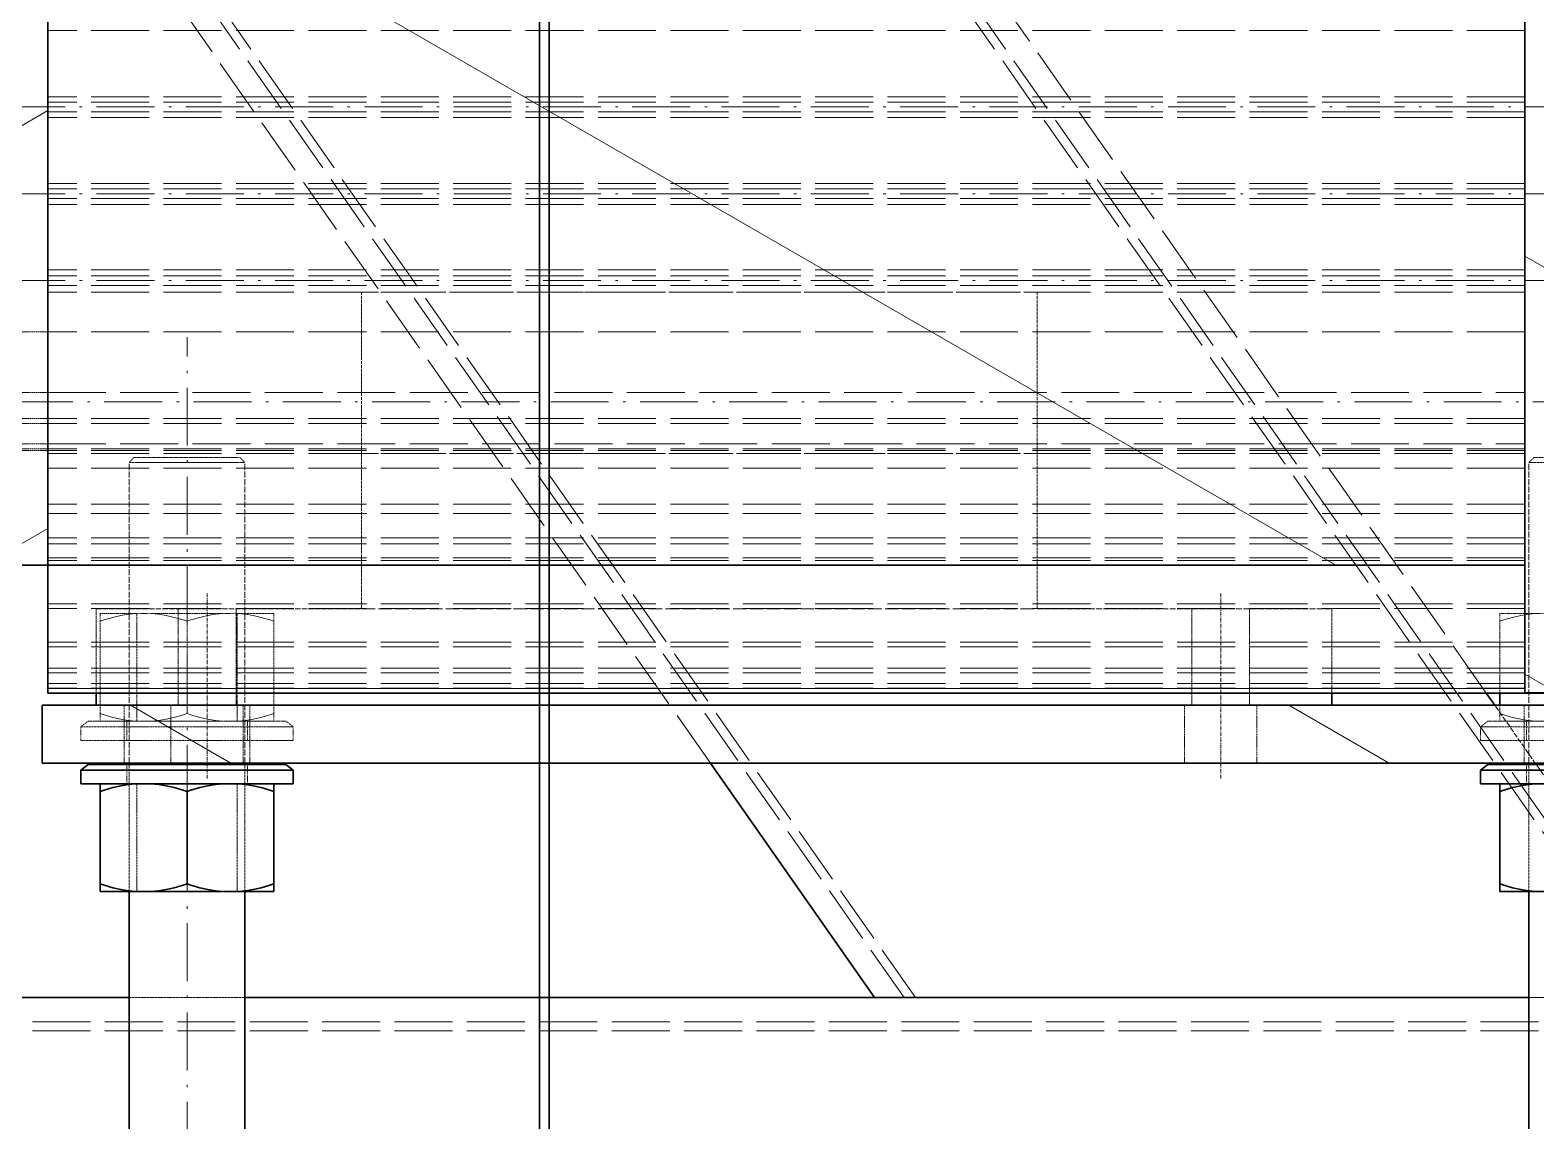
# Model space of a CAD drawing. Header units: millimetres. Extents: x 3026 to 35289, y 2869 to 25683.
# Drawn here: x 15465.6 to 15777.6, y 11566.7 to 11792.8 of the extents above; entities that cross this region are included whole.
import ezdxf

# ---------------------------------------------------------------- set-up
doc = ezdxf.new("R2010")
doc.units = ezdxf.units.MM
doc.linetypes.add('DASHDOT', pattern=[18.5, 12, -3, 0.5, -3])
doc.linetypes.add('DASHED', pattern=[15, 12, -3])

# ---------------------------------------------------------------- blocks, each defined once
blk = doc.blocks.new('A$C55E021B5')
at = {"color": 7, "linetype": 'DASHED', "lineweight": 13}
for p, q in [((135.74, 250.5), (580, 884.97)), ((138.08, 250.5), (580, 881.62)), ((173.83, 313.61), (426.95, 675.11)), ((292.1, 250.5), (580, 661.67)), ((294.44, 250.5), (580, 658.32)), ((334.58, 299.11), (530.85, 579.41)), ((165.85, 450.98), (471.85, 450.98)), ((165.85, 437.24), (471.85, 437.24)), ((165.85, 436.11), (471.85, 436.11)), ((165.85, 434.11), (471.85, 434.11)), ((165.85, 432.93), (471.85, 432.93)), ((165.85, 419.27), (471.85, 419.27)), ((165.85, 418.11), (471.85, 418.11)), ((165.85, 416.11), (471.85, 416.11)), ((165.85, 414.86), (471.85, 414.86)), ((165.85, 401.34), (471.85, 401.34)), ((165.85, 400.11), (471.85, 400.11)), ((165.85, 398.11), (471.85, 398.11)), ((165.85, 396.75), (471.85, 396.75)), ((165.85, 388.47), (471.85, 388.47)), ((471.85, 375.91), (165.85, 375.91)), ((165.85, 370.55), (471.85, 370.55)), ((165.85, 369.47), (471.85, 369.47)), ((471.85, 365.27), (165.85, 365.27)), ((165.85, 364.27), (471.85, 364.27)), ((165.85, 363.89), (471.85, 363.89)), ((165.85, 363.26), (471.85, 363.26)), ((165.85, 360.24), (471.85, 360.24)), ((165.85, 352.8), (471.85, 352.8)), ((165.85, 350.81), (471.85, 350.81)), ((165.85, 345.8), (471.85, 345.8)), ((165.85, 344.57), (471.85, 344.57)), ((165.85, 341.67), (471.85, 341.67)), ((165.85, 341.08), (471.85, 341.08)), ((165.85, 340.13), (471.85, 340.13)), ((165.85, 332.12), (471.85, 332.12)), ((165.85, 332.12), (471.85, 332.12)), ((165.85, 331.16), (471.85, 331.16)), ((165.85, 324.18), (471.85, 324.18)), ((165.85, 324.18), (471.85, 324.18)), ((165.85, 323.22), (471.85, 323.22)), ((165.85, 318.77), (471.85, 318.77)), ((165.85, 318.77), (471.85, 318.77)), ((165.85, 317.81), (471.85, 317.81)), ((165.85, 315.61), (471.85, 315.61)), ((165.85, 315.61), (471.85, 315.61)), ((165.85, 314.65), (471.85, 314.65)), ((165.85, 314.57), (471.85, 314.57)), ((580, 245.5), (0, 245.5)), ((580, 243.58), (0, 243.58))]:
    blk.add_line(p, q, dxfattribs=at)
at = {"color": 7, "lineweight": 35}
for p, q in [((165.85, 628.59), (165.85, 313.64)), ((165.85, 340.15), (471.85, 340.15)), ((165.85, 340.13), (471.85, 340.13)), ((165.85, 313.61), (471.85, 313.61)), ((473, 311.11), (123, 311.11)), ((473, 299.11), (123, 299.11))]:
    blk.add_line(p, q, dxfattribs=at)
at = {"color": 7, "lineweight": 35, "ltscale": 0.436612}
blk.add_line((471.85, 602.11), (471.85, 340.15), dxfattribs=at)
at = {"color": 7, "lineweight": 35, "ltscale": 0.436557}
for p, q in [((165.85, 602.08), (165.85, 340.15)), ((471.85, 602.08), (471.85, 340.15))]:
    blk.add_line(p, q, dxfattribs=at)
at = {"color": 7, "lineweight": 13}
for p, q in [((471.85, 494.22), (204.99, 340.15)), ((165.85, 314.57), (471.85, 314.57))]:
    blk.add_line(p, q, dxfattribs=at)
at = {"color": 7, "linetype": 'DASHDOT', "lineweight": 13}
for p, q in [((135.25, 435.11), (502.45, 435.11)), ((135.25, 417.11), (502.45, 417.11)), ((135.25, 399.11), (502.45, 399.11)), ((443, 87.42), (443, 387.42)), ((133.65, 374), (520.05, 374))]:
    blk.add_line(p, q, dxfattribs=at)
at = {"color": 7, "lineweight": 13, "ltscale": 0.113546}
blk.add_line((530.85, 400.28), (471.85, 434.35), dxfattribs=at)
at = {"color": 7, "lineweight": 13, "ltscale": 0.232865}
blk.add_line((165.85, 404.15), (44.85, 334.29), dxfattribs=at)
at = {"color": 7, "linetype": 'DASHED', "lineweight": 13, "ltscale": 0.055819}
for p, q in [((266.85, 396.75), (266.85, 363.26)), ((406.85, 396.75), (406.85, 363.26))]:
    blk.add_line(p, q, dxfattribs=at)
at = {"color": 7, "linetype": 'DASHED', "lineweight": 13, "ltscale": 0.233334}
for p, q in [((266.85, 396.75), (406.85, 396.75)), ((266.85, 363.26), (406.85, 363.26)), ((406.85, 331.11), (266.85, 331.11)), ((406.85, 331.11), (266.85, 331.11))]:
    blk.add_line(p, q, dxfattribs=at)
at = {"color": 7, "linetype": 'DASHED', "lineweight": 13, "ltscale": 0.026667}
for p, q in [((487.85, 388.47), (471.85, 388.47)), ((487.85, 375.91), (471.85, 375.91)), ((471.85, 370.55), (487.85, 370.55)), ((487.85, 369.47), (471.85, 369.47)), ((487.85, 365.27), (471.85, 365.27)), ((471.85, 364.27), (487.85, 364.27)), ((487.85, 363.89), (471.85, 363.89))]:
    blk.add_line(p, q, dxfattribs=at)
at = {"color": 7, "linetype": 'DASHED', "lineweight": 13, "ltscale": 0.034422}
for p, q in [((164, 362.42), (143.35, 362.42)), ((454, 362.42), (433.35, 362.42))]:
    blk.add_line(p, q, dxfattribs=at)
at = {"color": 7, "linetype": 'DASHED', "lineweight": 13, "ltscale": 0.002357}
for p, q in [((164, 362.42), (165, 361.42)), ((432, 362.42), (431, 361.42)), ((454, 362.42), (455, 361.42))]:
    blk.add_line(p, q, dxfattribs=at)
at = {"color": 7, "linetype": 'DASHED', "lineweight": 13, "ltscale": 0.053582}
for p, q in [((266.85, 331.11), (266.85, 363.26)), ((406.85, 363.26), (406.85, 331.11))]:
    blk.add_line(p, q, dxfattribs=at)
at = {"color": 7, "linetype": 'DASHED', "lineweight": 13, "ltscale": 0.002245}
blk.add_line((433.35, 362.42), (432, 362.42), dxfattribs=at)
at = {"color": 7, "linetype": 'DASHED', "lineweight": 13, "ltscale": 0.037552}
for p, q in [((165, 361.42), (142.47, 361.42)), ((453.53, 361.42), (431, 361.42)), ((455, 361.42), (432.47, 361.42))]:
    blk.add_line(p, q, dxfattribs=at)
at = {"color": 7, "linetype": 'DASHED', "lineweight": 13, "ltscale": 0.103846}
for p, q in [((165, 299.11), (165, 361.42)), ((431, 299.11), (431, 361.42)), ((455, 299.11), (455, 361.42))]:
    blk.add_line(p, q, dxfattribs=at)
at = {"color": 7, "lineweight": 13, "ltscale": 0.02533}
blk.add_line((485.01, 340.15), (471.85, 347.74), dxfattribs=at)
at = {"color": 7, "linetype": 'DASHED', "lineweight": 13, "ltscale": 2.67029e-05}
blk.add_line((165.85, 340.13), (165.85, 340.15), dxfattribs=at)
at = {"color": 7, "linetype": 'DASHED', "lineweight": 13, "ltscale": 0.042601}
blk.add_line((165.85, 340.13), (165.85, 314.57), dxfattribs=at)
at = {"color": 7, "lineweight": 35, "ltscale": 0.026667}
for p, q in [((487.85, 340.15), (471.85, 340.15)), ((487.85, 340.11), (471.85, 340.11))]:
    blk.add_line(p, q, dxfattribs=at)
at = {"color": 7, "lineweight": 35, "ltscale": 2.67029e-05}
for p, q in [((471.85, 340.15), (471.85, 340.13)), ((471.85, 340.13), (471.85, 340.15))]:
    blk.add_line(p, q, dxfattribs=at)
at = {"color": 7, "linetype": 'DASHED', "lineweight": 13, "ltscale": 2.82288e-05}
blk.add_line((471.85, 340.13), (471.85, 340.11), dxfattribs=at)
at = {"color": 7, "lineweight": 35, "ltscale": 0.042601}
blk.add_line((471.85, 340.13), (471.85, 314.57), dxfattribs=at)
at = {"color": 7, "linetype": 'DASHDOT', "lineweight": 13, "ltscale": 0.064}
for p, q in [((228.85, 295.91), (228.85, 334.31)), ((438.85, 295.91), (438.85, 334.31))]:
    blk.add_line(p, q, dxfattribs=at)
at = {"color": 7, "linetype": 'DASHED', "lineweight": 13, "ltscale": 0.101667}
blk.add_line((266.85, 331.11), (205.85, 331.11), dxfattribs=at)
at = {"color": 7, "linetype": 'DASHED', "lineweight": 13, "ltscale": 0.029166}
for p, q in [((205.85, 331.11), (205.85, 313.61)), ((461.85, 313.61), (461.85, 331.11))]:
    blk.add_line(p, q, dxfattribs=at)
at = {"color": 7, "linetype": 'DASHED', "lineweight": 13, "ltscale": 0.033333}
for p, q in [((222.85, 311.11), (222.85, 331.11)), ((234.85, 311.11), (234.85, 331.11)), ((432.85, 311.11), (432.85, 331.11)), ((444.85, 311.11), (444.85, 331.11))]:
    blk.add_line(p, q, dxfattribs=at)
at = {"color": 7, "linetype": 'DASHED', "lineweight": 13, "ltscale": 0.091666}
blk.add_line((461.85, 331.11), (406.85, 331.11), dxfattribs=at)
at = {"color": 7, "linetype": 'DASHED', "lineweight": 13, "ltscale": 0.005215}
for p, q in [((160.43, 330.1), (163.56, 330.1)), ((450.43, 330.1), (453.56, 330.1)), ((160.43, 307.8), (163.56, 307.8)), ((450.43, 307.8), (453.56, 307.8)), ((160.43, 294.8), (163.56, 294.8)), ((450.43, 294.8), (453.56, 294.8))]:
    blk.add_line(p, q, dxfattribs=at)
at = {"color": 7, "linetype": 'DASHED', "lineweight": 13, "ltscale": 0.012392}
for p, q in [((171, 330.1), (163.56, 330.1)), ((432.43, 330.1), (425, 330.1)), ((461, 330.1), (453.56, 330.1)), ((171, 307.8), (163.56, 307.8)), ((432.43, 307.8), (425, 307.8)), ((461, 307.8), (453.56, 307.8))]:
    blk.add_line(p, q, dxfattribs=at)
at = {"color": 7, "linetype": 'DASHED', "lineweight": 13, "ltscale": 0.002592}
for p, q in [((171, 330.1), (171, 328.55)), ((425, 330.1), (425, 328.55)), ((461, 330.1), (461, 328.55)), ((171, 307.8), (171, 309.36)), ((425, 307.8), (425, 309.36)), ((461, 307.8), (461, 309.36))]:
    blk.add_line(p, q, dxfattribs=at)
at = {"color": 7, "linetype": 'DASHED', "lineweight": 13, "ltscale": 0.02489}
blk.add_line((171, 313.61), (171, 328.55), dxfattribs=at)
at = {"color": 7, "linetype": 'DASHED', "lineweight": 13, "ltscale": 0.031982}
for p, q in [((425, 309.36), (425, 328.55)), ((443, 309.36), (443, 328.55)), ((443, 309.36), (443, 328.55)), ((461, 309.36), (461, 328.55)), ((443, 274.06), (443, 293.25))]:
    blk.add_line(p, q, dxfattribs=at)
at = {"color": 7, "linetype": 'DASHED', "lineweight": 13, "ltscale": 0.005216}
for p, q in [((432.43, 330.1), (435.56, 330.1)), ((432.43, 307.8), (435.56, 307.8)), ((432.43, 294.8), (435.56, 294.8))]:
    blk.add_line(p, q, dxfattribs=at)
at = {"color": 7, "linetype": 'DASHED', "lineweight": 13, "ltscale": 0.037167}
for p, q in [((432.62, 307.8), (432.62, 330.1)), ((453.38, 307.8), (453.38, 330.1)), ((432.62, 272.5), (432.62, 294.8)), ((453.38, 272.5), (453.38, 294.8))]:
    blk.add_line(p, q, dxfattribs=at)
at = {"color": 7, "linetype": 'DASHED', "lineweight": 13, "ltscale": 0.024784}
for p, q in [((450.43, 330.1), (435.56, 330.1)), ((450.43, 307.8), (435.56, 307.8)), ((450.43, 294.8), (435.56, 294.8))]:
    blk.add_line(p, q, dxfattribs=at)
at = {"color": 7, "lineweight": 13, "ltscale": 0.013027}
blk.add_line((165.85, 317.55), (159.08, 313.64), dxfattribs=at)
at = {"color": 7, "lineweight": 35, "ltscale": 0.201667}
for p, q in [((44.85, 313.64), (165.85, 313.64)), ((44.85, 313.61), (165.85, 313.61))]:
    blk.add_line(p, q, dxfattribs=at)
at = {"color": 7, "linetype": 'DASHED', "lineweight": 13, "ltscale": 0.001594}
blk.add_line((165.85, 313.61), (165.85, 314.57), dxfattribs=at)
at = {"color": 7, "lineweight": 35, "ltscale": 4.57764e-05}
blk.add_line((165.85, 313.61), (165.85, 313.64), dxfattribs=at)
at = {"color": 7, "lineweight": 35, "ltscale": 0.004167}
for p, q in [((171, 311.11), (171, 313.61)), ((205.85, 313.61), (205.85, 311.11)), ((461.85, 311.11), (461.85, 313.61))]:
    blk.add_line(p, q, dxfattribs=at)
at = {"color": 7, "lineweight": 35, "ltscale": 0.005087}
blk.add_line((172.08, 311.11), (173.83, 313.61), dxfattribs=at)
at = {"color": 7, "lineweight": 35, "ltscale": 0.001594}
blk.add_line((471.85, 313.61), (471.85, 314.57), dxfattribs=at)
at = {"color": 7, "linetype": 'DASHED', "lineweight": 13, "ltscale": 0.090304}
blk.add_line((141, 266.73), (172.08, 311.11), dxfattribs=at)
at = {"color": 7, "linetype": 'DASHED', "lineweight": 13, "ltscale": 0.02}
for p, q in [((166, 299.11), (166, 311.11)), ((221.35, 299.11), (221.35, 311.11)), ((236.35, 299.11), (236.35, 311.11)), ((430, 299.11), (430, 311.11)), ((431.35, 299.11), (431.35, 311.11)), ((446.35, 299.11), (446.35, 311.11)), ((456, 299.11), (456, 311.11))]:
    blk.add_line(p, q, dxfattribs=at)
at = {"color": 7, "linetype": 'DASHED', "lineweight": 13, "ltscale": 0.002925}
blk.add_line((171, 309.36), (171, 311.11), dxfattribs=at)
at = {"color": 7, "lineweight": 13, "ltscale": 0.04}
for p, q in [((214.7, 311.11), (193.92, 299.11)), ((454.7, 311.11), (433.92, 299.11))]:
    blk.add_line(p, q, dxfattribs=at)
at = {"color": 7, "linetype": 'DASHED', "lineweight": 13, "ltscale": 0.426667}
blk.add_line((461.85, 311.11), (205.85, 311.11), dxfattribs=at)
at = {"color": 7, "lineweight": 35, "ltscale": 0.02}
blk.add_line((473, 311.11), (473, 299.11), dxfattribs=at)
at = {"color": 7, "linetype": 'DASHED', "lineweight": 13, "ltscale": 0.034166}
blk.add_line((173.5, 307.8), (153, 307.8), dxfattribs=at)
at = {"color": 7, "linetype": 'DASHED', "lineweight": 13, "ltscale": 0.036666}
for p, q in [((175, 306.65), (153, 306.65)), ((175, 303.8), (153, 303.8)), ((175, 297.65), (153, 297.65))]:
    blk.add_line(p, q, dxfattribs=at)
at = {"color": 7, "linetype": 'DASHED', "lineweight": 13, "ltscale": 0.006667}
for p, q in [((165.5, 303.8), (165.5, 307.8)), ((430.5, 303.8), (430.5, 307.8)), ((455.5, 303.8), (455.5, 307.8)), ((165.5, 294.8), (165.5, 298.8)), ((430.5, 294.8), (430.5, 298.8)), ((455.5, 294.8), (455.5, 298.8))]:
    blk.add_line(p, q, dxfattribs=at)
at = {"color": 7, "linetype": 'DASHED', "lineweight": 13, "ltscale": 0.003151}
for p, q in [((173.5, 307.8), (175, 306.65)), ((422.5, 307.8), (421, 306.65)), ((463.5, 307.8), (465, 306.65))]:
    blk.add_line(p, q, dxfattribs=at)
at = {"color": 7, "linetype": 'DASHED', "lineweight": 13, "ltscale": 0.004749}
for p, q in [((175, 303.8), (175, 306.65)), ((421, 303.8), (421, 306.65)), ((465, 303.8), (465, 306.65))]:
    blk.add_line(p, q, dxfattribs=at)
at = {"color": 7, "linetype": 'DASHED', "lineweight": 13, "ltscale": 0.036667}
for p, q in [((443, 306.65), (421, 306.65)), ((465, 306.65), (443, 306.65)), ((443, 303.8), (421, 303.8)), ((465, 303.8), (443, 303.8)), ((443, 297.65), (421, 297.65)), ((465, 297.65), (443, 297.65))]:
    blk.add_line(p, q, dxfattribs=at)
at = {"color": 7, "linetype": 'DASHED', "lineweight": 13, "ltscale": 0.034167}
for p, q in [((443, 307.8), (422.5, 307.8)), ((463.5, 307.8), (443, 307.8))]:
    blk.add_line(p, q, dxfattribs=at)
at = {"color": 7, "lineweight": 35, "ltscale": 0.034166}
blk.add_line((173.5, 298.8), (153, 298.8), dxfattribs=at)
at = {"color": 7, "lineweight": 35, "ltscale": 0.036666}
for p, q in [((175, 297.65), (153, 297.65)), ((175, 294.8), (153, 294.8))]:
    blk.add_line(p, q, dxfattribs=at)
at = {"color": 7, "lineweight": 35, "ltscale": 0.000518036}
for p, q in [((165, 298.8), (165, 299.11)), ((431, 298.8), (431, 299.11)), ((455, 298.8), (455, 299.11))]:
    blk.add_line(p, q, dxfattribs=at)
at = {"color": 7, "linetype": 'DASHED', "lineweight": 13, "ltscale": 0.043833}
for p, q in [((165, 272.5), (165, 298.8)), ((431, 272.5), (431, 298.8)), ((455, 272.5), (455, 298.8))]:
    blk.add_line(p, q, dxfattribs=at)
at = {"color": 7, "lineweight": 35, "ltscale": 0.003151}
for p, q in [((173.5, 298.8), (175, 297.65)), ((422.5, 298.8), (421, 297.65)), ((463.5, 298.8), (465, 297.65))]:
    blk.add_line(p, q, dxfattribs=at)
at = {"color": 7, "lineweight": 35, "ltscale": 0.004748}
for p, q in [((175, 294.8), (175, 297.65)), ((421, 294.8), (421, 297.65)), ((465, 294.8), (465, 297.65))]:
    blk.add_line(p, q, dxfattribs=at)
at = {"color": 7, "lineweight": 35, "ltscale": 0.098909}
blk.add_line((300.54, 250.5), (334.58, 299.11), dxfattribs=at)
at = {"color": 7, "lineweight": 35, "ltscale": 0.036667}
for p, q in [((443, 297.65), (421, 297.65)), ((465, 297.65), (443, 297.65)), ((443, 294.8), (421, 294.8)), ((465, 294.8), (443, 294.8))]:
    blk.add_line(p, q, dxfattribs=at)
at = {"color": 7, "lineweight": 35, "ltscale": 0.034167}
for p, q in [((443, 298.8), (422.5, 298.8)), ((463.5, 298.8), (443, 298.8))]:
    blk.add_line(p, q, dxfattribs=at)
at = {"color": 7, "linetype": 'DASHED', "lineweight": 13, "ltscale": 0.006026}
for p, q in [((167.18, 294.8), (163.56, 294.8)), ((457.18, 294.8), (453.56, 294.8))]:
    blk.add_line(p, q, dxfattribs=at)
at = {"color": 7, "lineweight": 35, "ltscale": 0.006367}
for p, q in [((171, 294.8), (167.18, 294.8)), ((461, 294.8), (457.18, 294.8))]:
    blk.add_line(p, q, dxfattribs=at)
at = {"color": 7, "lineweight": 35, "ltscale": 0.002592}
for p, q in [((171, 294.8), (171, 293.25)), ((425, 294.8), (425, 293.25)), ((461, 294.8), (461, 293.25)), ((171, 272.5), (171, 274.06)), ((425, 272.5), (425, 274.06)), ((461, 272.5), (461, 274.06))]:
    blk.add_line(p, q, dxfattribs=at)
at = {"color": 7, "lineweight": 35, "ltscale": 0.031982}
for p, q in [((171, 274.06), (171, 293.25)), ((425, 274.06), (425, 293.25)), ((443, 274.06), (443, 293.25)), ((461, 274.06), (461, 293.25))]:
    blk.add_line(p, q, dxfattribs=at)
at = {"color": 7, "lineweight": 35, "ltscale": 0.006379}
blk.add_line((428.83, 294.8), (425, 294.8), dxfattribs=at)
at = {"color": 7, "linetype": 'DASHED', "lineweight": 13, "ltscale": 0.006013}
blk.add_line((432.43, 294.8), (428.83, 294.8), dxfattribs=at)
at = {"color": 7, "lineweight": 35, "ltscale": 0.005215}
for p, q in [((160.43, 272.5), (163.56, 272.5)), ((450.43, 272.5), (453.56, 272.5))]:
    blk.add_line(p, q, dxfattribs=at)
at = {"color": 7, "lineweight": 35, "ltscale": 0.012392}
for p, q in [((171, 272.5), (163.56, 272.5)), ((432.43, 272.5), (425, 272.5)), ((461, 272.5), (453.56, 272.5))]:
    blk.add_line(p, q, dxfattribs=at)
at = {"color": 7, "lineweight": 35, "ltscale": 0.103337}
for p, q in [((165, 210.5), (165, 272.5)), ((431, 210.5), (431, 272.5)), ((455, 210.5), (455, 272.5))]:
    blk.add_line(p, q, dxfattribs=at)
at = {"color": 7, "lineweight": 35, "ltscale": 0.005216}
blk.add_line((432.43, 272.5), (435.56, 272.5), dxfattribs=at)
at = {"color": 7, "lineweight": 35, "ltscale": 0.024784}
blk.add_line((450.43, 272.5), (435.56, 272.5), dxfattribs=at)
at = {"color": 7, "linetype": 'DASHED', "lineweight": 13, "ltscale": 0.039999}
for p, q in [((165, 250.5), (141, 250.5)), ((141, 250.5), (165, 250.5))]:
    blk.add_line(p, q, dxfattribs=at)
at = {"color": 7, "lineweight": 35, "ltscale": 0.443333}
blk.add_line((431, 250.5), (165, 250.5), dxfattribs=at)
at = {"color": 7, "lineweight": 35, "ltscale": 0.225908}
blk.add_line((165, 250.5), (300.54, 250.5), dxfattribs=at)
at = {"color": 7, "linetype": 'DASHED', "lineweight": 13, "ltscale": 0.04}
blk.add_line((455, 250.5), (431, 250.5), dxfattribs=at)
at = {"color": 7, "lineweight": 35, "ltscale": 0.208333}
blk.add_line((580, 250.5), (455, 250.5), dxfattribs=at)
at = {"color": 7, "linetype": 'DASHED', "lineweight": 13}
for points in [[(163.56, 330.1), (165.1, 329.95), (166.69, 329.69), (168.37, 329.32), (170.18, 328.81), (171, 328.55)], [(163.56, 330.1), (165.1, 329.95), (166.69, 329.69), (168.37, 329.32), (170.18, 328.81), (171, 328.55)], [(432.43, 330.1), (430.9, 329.95), (429.31, 329.69), (427.63, 329.32), (425.82, 328.81), (425, 328.55)], [(432.43, 330.1), (430.9, 329.95), (429.31, 329.69), (427.63, 329.32), (425.82, 328.81), (425, 328.55)], [(435.56, 330.1), (437.1, 329.95), (438.69, 329.69), (440.37, 329.32), (442.18, 328.81), (443, 328.55)], [(435.56, 330.1), (437.1, 329.95), (438.69, 329.69), (440.37, 329.32), (442.18, 328.81), (443, 328.55)], [(450.43, 330.1), (448.9, 329.95), (447.31, 329.69), (445.63, 329.32), (443.82, 328.81), (443, 328.55)], [(450.43, 330.1), (448.9, 329.95), (447.31, 329.69), (445.63, 329.32), (443.82, 328.81), (443, 328.55)], [(453.56, 330.1), (455.1, 329.95), (456.69, 329.69), (458.37, 329.32), (460.18, 328.81), (461, 328.55)], [(453.56, 330.1), (455.1, 329.95), (456.69, 329.69), (458.37, 329.32), (460.18, 328.81), (461, 328.55)], [(163.56, 307.8), (165.1, 307.95), (166.69, 308.21), (168.37, 308.58), (170.18, 309.09), (171, 309.36)], [(163.56, 307.8), (165.1, 307.95), (166.69, 308.21), (168.37, 308.58), (170.18, 309.09), (171, 309.36)], [(432.43, 307.8), (430.9, 307.95), (429.31, 308.21), (427.63, 308.58), (425.82, 309.09), (425, 309.36)], [(432.43, 307.8), (430.9, 307.95), (429.31, 308.21), (427.63, 308.58), (425.82, 309.09), (425, 309.36)], [(435.56, 307.8), (437.1, 307.95), (438.69, 308.21), (440.37, 308.58), (442.18, 309.09), (443, 309.36)], [(435.56, 307.8), (437.1, 307.95), (438.69, 308.21), (440.37, 308.58), (442.18, 309.09), (443, 309.36)], [(450.43, 307.8), (448.9, 307.95), (447.31, 308.21), (445.63, 308.58), (443.82, 309.09), (443, 309.36)], [(450.43, 307.8), (448.9, 307.95), (447.31, 308.21), (445.63, 308.58), (443.82, 309.09), (443, 309.36)], [(453.56, 307.8), (455.1, 307.95), (456.69, 308.21), (458.37, 308.58), (460.18, 309.09), (461, 309.36)], [(453.56, 307.8), (455.1, 307.95), (456.69, 308.21), (458.37, 308.58), (460.18, 309.09), (461, 309.36)], [(163.56, 294.8), (165.1, 294.65), (166.69, 294.39), (168.37, 294.02), (170.18, 293.51), (171, 293.25)], [(432.43, 294.8), (430.9, 294.65), (429.31, 294.39), (427.63, 294.02), (425.82, 293.51), (425, 293.25)], [(435.56, 294.8), (437.1, 294.65), (438.69, 294.39), (440.37, 294.02), (442.18, 293.51), (443, 293.25)], [(450.43, 294.8), (448.9, 294.65), (447.31, 294.39), (445.63, 294.02), (443.82, 293.51), (443, 293.25)], [(453.56, 294.8), (455.1, 294.65), (456.69, 294.39), (458.37, 294.02), (460.18, 293.51), (461, 293.25)], [(163.56, 272.5), (165.1, 272.65), (166.69, 272.91), (168.37, 273.28), (170.18, 273.79), (171, 274.06)], [(432.43, 272.5), (430.9, 272.65), (429.31, 272.91), (427.63, 273.28), (425.82, 273.79), (425, 274.06)], [(435.56, 272.5), (437.1, 272.65), (438.69, 272.91), (440.37, 273.28), (442.18, 273.79), (443, 274.06)], [(450.43, 272.5), (448.9, 272.65), (447.31, 272.91), (445.63, 273.28), (443.82, 273.79), (443, 274.06)], [(453.56, 272.5), (455.1, 272.65), (456.69, 272.91), (458.37, 273.28), (460.18, 273.79), (461, 274.06)]]:
    blk.add_lwpolyline(points, dxfattribs=at)
at = {"color": 7, "lineweight": 35}
for points in [[(163.56, 294.8), (165.1, 294.65), (166.69, 294.39), (168.37, 294.02), (170.18, 293.51), (171, 293.25)], [(432.43, 294.8), (430.9, 294.65), (429.31, 294.39), (427.63, 294.02), (425.82, 293.51), (425, 293.25)], [(435.56, 294.8), (437.1, 294.65), (438.69, 294.39), (440.37, 294.02), (442.18, 293.51), (443, 293.25)], [(450.43, 294.8), (448.9, 294.65), (447.31, 294.39), (445.63, 294.02), (443.82, 293.51), (443, 293.25)], [(453.56, 294.8), (455.1, 294.65), (456.69, 294.39), (458.37, 294.02), (460.18, 293.51), (461, 293.25)], [(163.56, 272.5), (165.1, 272.65), (166.69, 272.91), (168.37, 273.28), (170.18, 273.79), (171, 274.06)], [(432.43, 272.5), (430.9, 272.65), (429.31, 272.91), (427.63, 273.28), (425.82, 273.79), (425, 274.06)], [(435.56, 272.5), (437.1, 272.65), (438.69, 272.91), (440.37, 273.28), (442.18, 273.79), (443, 274.06)], [(450.43, 272.5), (448.9, 272.65), (447.31, 272.91), (445.63, 273.28), (443.82, 273.79), (443, 274.06)], [(453.56, 272.5), (455.1, 272.65), (456.69, 272.91), (458.37, 273.28), (460.18, 273.79), (461, 274.06)]]:
    blk.add_lwpolyline(points, dxfattribs=at)
blk = doc.blocks.new('1')
at = {"color": 7, "lineweight": 35}
for p, q in [((15571.14, 14036.68), (15571.14, 11344.23)), ((15573.14, 12164.23), (15573.14, 11344.23))]:
    blk.add_line(p, q, dxfattribs=at)
at = {"xscale": -1}
blk.add_blockref('A$C55E021B5', (15941.14, 11341.73), dxfattribs=at)

msp = doc.modelspace()

# ---------------------------------------------------------------- block references
msp.add_blockref('1', (0, 0))

doc.saveas('drawing.dxf')
